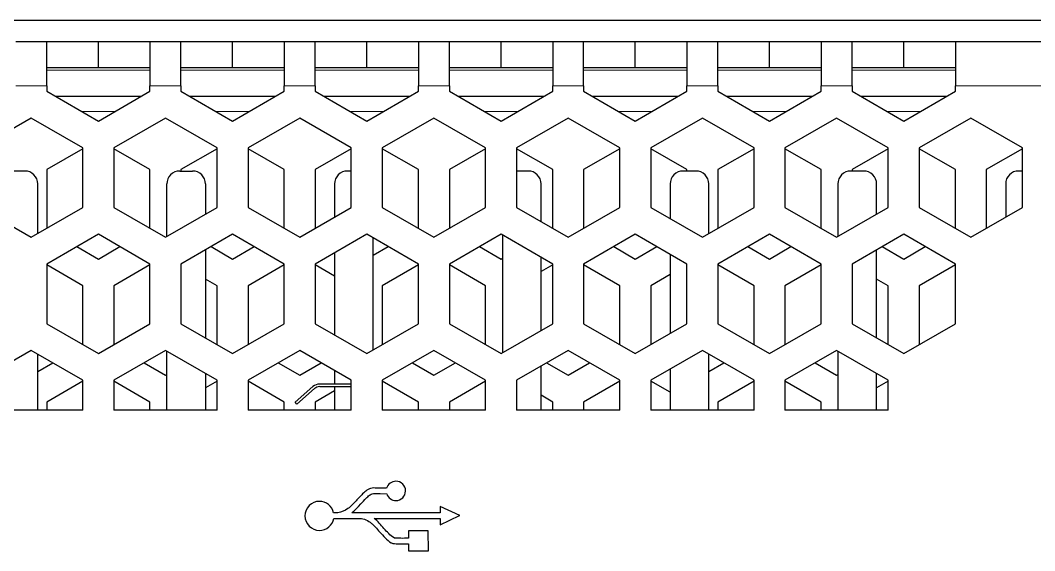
# Model space of a CAD drawing. Extents: x -260425 to 1294666, y -169889 to -2349.
# Drawn here: x 999666.8 to 1000059.8, y -26447.6 to -26242.2 of the extents above; entities that cross this region are included whole.
import ezdxf
from ezdxf.enums import TextEntityAlignment as Align

# ---------------------------------------------------------------- set-up
doc = ezdxf.new("R2010")
doc.units = 0
doc.header["$LTSCALE"] = 100
doc.layers.add('case', color=7, linetype='Continuous')
doc.layers.add('marking', color=7, linetype='Continuous')
doc.styles.add('1ISOCPEUR', font='isocpeui.ttf', dxfattribs={"height": 250})

# ---------------------------------------------------------------- blocks, each defined once
blk = doc.blocks.new('АТС')
at = {"layer": 'case', "lineweight": 25}
for points in [[(1220, 217.99), (1220, 217.99), (1208, 217.99), (1208, 217.99)], [(1220, 200.99), (1220, 200.99), (1220, 217.99), (1220, 217.99)], [(1240, 217.99), (1240, 217.99), (1220, 217.99), (1220, 217.99)], [(1240, 207.99), (1240, 207.99), (1240, 217.99), (1240, 217.99)], [(1260, 217.99), (1260, 217.99), (1240, 217.99), (1240, 217.99)], [(1272, 217.99), (1272, 217.99), (1260, 217.99), (1260, 217.99)], [(1260, 217.99), (1260, 217.99), (1260, 200.99), (1260, 200.99)], [(1272, 200.99), (1272, 200.99), (1272, 217.99), (1272, 217.99)], [(1292, 217.99), (1292, 217.99), (1272, 217.99), (1272, 217.99)], [(1292, 207.99), (1292, 207.99), (1292, 217.99), (1292, 217.99)], [(1312, 217.99), (1312, 217.99), (1292, 217.99), (1292, 217.99)], [(1312, 217.99), (1312, 217.99), (1312, 200.99), (1312, 200.99)], [(1324, 217.99), (1324, 217.99), (1312, 217.99), (1312, 217.99)], [(1324, 200.99), (1324, 200.99), (1324, 217.99), (1324, 217.99)], [(1344, 217.99), (1344, 217.99), (1324, 217.99), (1324, 217.99)], [(1344, 207.99), (1344, 207.99), (1344, 217.99), (1344, 217.99)], [(1364, 217.99), (1364, 217.99), (1344, 217.99), (1344, 217.99)], [(1364, 217.99), (1364, 217.99), (1364, 200.99), (1364, 200.99)], [(1376, 217.99), (1376, 217.99), (1364, 217.99), (1364, 217.99)], [(1376, 200.99), (1376, 200.99), (1376, 217.99), (1376, 217.99)], [(1396, 217.99), (1396, 217.99), (1376, 217.99), (1376, 217.99)], [(1396, 207.99), (1396, 207.99), (1396, 217.99), (1396, 217.99)], [(1416, 217.99), (1416, 217.99), (1396, 217.99), (1396, 217.99)], [(1428, 217.99), (1428, 217.99), (1416, 217.99), (1416, 217.99)], [(1416, 217.99), (1416, 217.99), (1416, 200.99), (1416, 200.99)], [(1428, 200.99), (1428, 200.99), (1428, 217.99), (1428, 217.99)], [(1448, 217.99), (1448, 217.99), (1428, 217.99), (1428, 217.99)], [(1448, 207.99), (1448, 207.99), (1448, 217.99), (1448, 217.99)], [(1468, 217.99), (1468, 217.99), (1448, 217.99), (1448, 217.99)], [(1480, 217.99), (1480, 217.99), (1468, 217.99), (1468, 217.99)], [(1468, 217.99), (1468, 217.99), (1468, 200.99), (1468, 200.99)], [(1480, 200.99), (1480, 200.99), (1480, 217.99), (1480, 217.99)], [(1500, 217.99), (1500, 217.99), (1480, 217.99), (1480, 217.99)], [(1500, 207.99), (1500, 207.99), (1500, 217.99), (1500, 217.99)], [(1520, 217.99), (1520, 217.99), (1500, 217.99), (1500, 217.99)], [(1532, 217.99), (1532, 217.99), (1520, 217.99), (1520, 217.99)], [(1520, 217.99), (1520, 217.99), (1520, 200.99), (1520, 200.99)], [(1532, 200.99), (1532, 200.99), (1532, 217.99), (1532, 217.99)], [(1552, 217.99), (1552, 217.99), (1532, 217.99), (1532, 217.99)], [(1552, 207.99), (1552, 207.99), (1552, 217.99), (1552, 217.99)], [(1572, 217.99), (1572, 217.99), (1552, 217.99), (1552, 217.99)], [(1688, 217.99), (1688, 217.99), (1572, 217.99), (1572, 217.99)], [(1572, 217.99), (1572, 217.99), (1572, 200.99), (1572, 200.99)], [(1240, 207.99), (1240, 207.99), (1220, 207.99), (1220, 207.99)], [(1260, 207.99), (1260, 207.99), (1240, 207.99), (1240, 207.99)], [(1292, 207.99), (1292, 207.99), (1272, 207.99), (1272, 207.99)], [(1312, 207.99), (1312, 207.99), (1292, 207.99), (1292, 207.99)], [(1344, 207.99), (1344, 207.99), (1324, 207.99), (1324, 207.99)], [(1364, 207.99), (1364, 207.99), (1344, 207.99), (1344, 207.99)], [(1396, 207.99), (1396, 207.99), (1376, 207.99), (1376, 207.99)], [(1416, 207.99), (1416, 207.99), (1396, 207.99), (1396, 207.99)], [(1448, 207.99), (1448, 207.99), (1428, 207.99), (1428, 207.99)], [(1468, 207.99), (1468, 207.99), (1448, 207.99), (1448, 207.99)], [(1500, 207.99), (1500, 207.99), (1480, 207.99), (1480, 207.99)], [(1520, 207.99), (1520, 207.99), (1500, 207.99), (1500, 207.99)], [(1552, 207.99), (1552, 207.99), (1532, 207.99), (1532, 207.99)], [(1572, 207.99), (1572, 207.99), (1552, 207.99), (1552, 207.99)], [(1220, 200.99), (1220, 200.99), (1220, 198.87), (1220, 198.87)], [(1260, 198.87), (1260, 198.87), (1260, 200.99), (1260, 200.99)], [(1272, 200.99), (1272, 200.99), (1272, 198.87), (1272, 198.87)], [(1312, 198.87), (1312, 198.87), (1312, 200.99), (1312, 200.99)], [(1324, 200.99), (1324, 200.99), (1324, 198.87), (1324, 198.87)], [(1364, 198.87), (1364, 198.87), (1364, 200.99), (1364, 200.99)], [(1376, 200.99), (1376, 200.99), (1376, 198.87), (1376, 198.87)], [(1416, 198.87), (1416, 198.87), (1416, 200.99), (1416, 200.99)], [(1428, 200.99), (1428, 200.99), (1428, 198.87), (1428, 198.87)], [(1468, 198.87), (1468, 198.87), (1468, 200.99), (1468, 200.99)], [(1480, 200.99), (1480, 200.99), (1480, 198.87), (1480, 198.87)], [(1520, 198.87), (1520, 198.87), (1520, 200.99), (1520, 200.99)], [(1532, 200.99), (1532, 200.99), (1532, 198.87), (1532, 198.87)], [(1572, 198.87), (1572, 198.87), (1572, 200.99), (1572, 200.99)], [(1220, 198.87), (1220, 198.87), (1240, 187.32), (1240, 187.32)], [(1223.25, 196.99), (1223.25, 196.99), (1256.75, 196.99), (1256.75, 196.99)], [(1240, 187.32), (1240, 187.32), (1260, 198.87), (1260, 198.87)], [(1272, 198.87), (1272, 198.87), (1292, 187.32), (1292, 187.32)], [(1275.25, 196.99), (1275.25, 196.99), (1308.75, 196.99), (1308.75, 196.99)], [(1292, 187.32), (1292, 187.32), (1312, 198.87), (1312, 198.87)], [(1324, 198.87), (1324, 198.87), (1344, 187.32), (1344, 187.32)], [(1327.25, 196.99), (1327.25, 196.99), (1360.75, 196.99), (1360.75, 196.99)], [(1344, 187.32), (1344, 187.32), (1364, 198.87), (1364, 198.87)], [(1376, 198.87), (1376, 198.87), (1396, 187.32), (1396, 187.32)], [(1379.25, 196.99), (1379.25, 196.99), (1412.75, 196.99), (1412.75, 196.99)], [(1396, 187.32), (1396, 187.32), (1416, 198.87), (1416, 198.87)], [(1428, 198.87), (1428, 198.87), (1448, 187.32), (1448, 187.32)], [(1431.25, 196.99), (1431.25, 196.99), (1464.75, 196.99), (1464.75, 196.99)], [(1448, 187.32), (1448, 187.32), (1468, 198.87), (1468, 198.87)], [(1480, 198.87), (1480, 198.87), (1500, 187.32), (1500, 187.32)], [(1483.25, 196.99), (1483.25, 196.99), (1516.75, 196.99), (1516.75, 196.99)], [(1500, 187.32), (1500, 187.32), (1520, 198.87), (1520, 198.87)], [(1532, 198.87), (1532, 198.87), (1552, 187.32), (1552, 187.32)], [(1535.25, 196.99), (1535.25, 196.99), (1568.75, 196.99), (1568.75, 196.99)], [(1552, 187.32), (1552, 187.32), (1572, 198.87), (1572, 198.87)], [(1214, 188.51), (1214, 188.51), (1194, 176.96), (1194, 176.96)], [(1234, 176.96), (1234, 176.96), (1214, 188.51), (1214, 188.51)], [(1266, 188.51), (1266, 188.51), (1246, 176.96), (1246, 176.96)], [(1286, 176.96), (1286, 176.96), (1266, 188.51), (1266, 188.51)], [(1318, 188.51), (1318, 188.51), (1298, 176.96), (1298, 176.96)], [(1338, 176.96), (1338, 176.96), (1318, 188.51), (1318, 188.51)], [(1370, 188.51), (1370, 188.51), (1350, 176.96), (1350, 176.96)], [(1390, 176.96), (1390, 176.96), (1370, 188.51), (1370, 188.51)], [(1422, 188.51), (1422, 188.51), (1402, 176.96), (1402, 176.96)], [(1442, 176.96), (1442, 176.96), (1422, 188.51), (1422, 188.51)], [(1474, 188.51), (1474, 188.51), (1454, 176.96), (1454, 176.96)], [(1494, 176.96), (1494, 176.96), (1474, 188.51), (1474, 188.51)], [(1526, 188.51), (1526, 188.51), (1506, 176.96), (1506, 176.96)], [(1546, 176.96), (1546, 176.96), (1526, 188.51), (1526, 188.51)], [(1578, 188.51), (1578, 188.51), (1558, 176.96), (1558, 176.96)], [(1598, 176.96), (1598, 176.96), (1578, 188.51), (1578, 188.51)], [(1234, 153.87), (1234, 153.87), (1234, 176.96), (1234, 176.96)], [(1246, 176.96), (1246, 176.96), (1246, 153.87), (1246, 153.87)], [(1286, 153.87), (1286, 153.87), (1286, 176.96), (1286, 176.96)], [(1298, 176.96), (1298, 176.96), (1298, 153.87), (1298, 153.87)], [(1338, 153.87), (1338, 153.87), (1338, 176.96), (1338, 176.96)], [(1350, 176.96), (1350, 176.96), (1350, 153.87), (1350, 153.87)], [(1390, 153.87), (1390, 153.87), (1390, 176.96), (1390, 176.96)], [(1402, 176.96), (1402, 176.96), (1402, 153.87), (1402, 153.87)], [(1442, 153.87), (1442, 153.87), (1442, 176.96), (1442, 176.96)], [(1454, 176.96), (1454, 176.96), (1454, 153.87), (1454, 153.87)], [(1494, 153.87), (1494, 153.87), (1494, 176.96), (1494, 176.96)], [(1506, 176.96), (1506, 176.96), (1506, 153.87), (1506, 153.87)], [(1546, 153.87), (1546, 153.87), (1546, 176.96), (1546, 176.96)], [(1558, 176.96), (1558, 176.96), (1558, 153.87), (1558, 153.87)], [(1598, 153.87), (1598, 153.87), (1598, 176.96), (1598, 176.96)], [(1234, 176.62), (1234, 176.62), (1220, 168.54), (1220, 168.54)], [(1260, 168.54), (1260, 168.54), (1246, 176.62), (1246, 176.62)], [(1286, 176.62), (1286, 176.62), (1272, 168.54), (1272, 168.54)], [(1312, 168.54), (1312, 168.54), (1298, 176.62), (1298, 176.62)], [(1338, 176.62), (1338, 176.62), (1324, 168.54), (1324, 168.54)], [(1364, 168.54), (1364, 168.54), (1350, 176.62), (1350, 176.62)], [(1390, 176.62), (1390, 176.62), (1376, 168.54), (1376, 168.54)], [(1416, 168.54), (1416, 168.54), (1402, 176.62), (1402, 176.62)], [(1442, 176.62), (1442, 176.62), (1428, 168.54), (1428, 168.54)], [(1468, 168.54), (1468, 168.54), (1454, 176.62), (1454, 176.62)], [(1494, 176.62), (1494, 176.62), (1480, 168.54), (1480, 168.54)], [(1520, 168.54), (1520, 168.54), (1506, 176.62), (1506, 176.62)], [(1546, 176.62), (1546, 176.62), (1532, 168.54), (1532, 168.54)], [(1572, 168.54), (1572, 168.54), (1558, 176.62), (1558, 176.62)], [(1598, 176.62), (1598, 176.62), (1584, 168.54), (1584, 168.54)], [(1211.5, 167.99), (1211.5, 167.99), (1206.5, 167.99), (1206.5, 167.99)], [(1220, 168.54), (1220, 168.54), (1220, 145.79), (1220, 145.79)], [(1260, 145.79), (1260, 145.79), (1260, 168.54), (1260, 168.54)], [(1271.5, 167.99), (1271.5, 167.99), (1276.5, 167.99), (1276.5, 167.99)], [(1272, 168.54), (1272, 168.54), (1272, 167.99), (1272, 167.99)], [(1312, 145.79), (1312, 145.79), (1312, 168.54), (1312, 168.54)], [(1324, 168.54), (1324, 168.54), (1324, 145.79), (1324, 145.79)], [(1338, 167.99), (1338, 167.99), (1336.5, 167.99), (1336.5, 167.99)], [(1364, 145.79), (1364, 145.79), (1364, 168.54), (1364, 168.54)], [(1376, 168.54), (1376, 168.54), (1376, 145.79), (1376, 145.79)], [(1406.5, 167.99), (1406.5, 167.99), (1402, 167.99), (1402, 167.99)], [(1416, 145.79), (1416, 145.79), (1416, 168.54), (1416, 168.54)], [(1428, 168.54), (1428, 168.54), (1428, 145.79), (1428, 145.79)], [(1471.5, 167.99), (1471.5, 167.99), (1466.5, 167.99), (1466.5, 167.99)], [(1468, 167.99), (1468, 167.99), (1468, 168.54), (1468, 168.54)], [(1480, 168.54), (1480, 168.54), (1480, 145.79), (1480, 145.79)], [(1520, 145.79), (1520, 145.79), (1520, 168.54), (1520, 168.54)], [(1536.5, 167.99), (1536.5, 167.99), (1531.5, 167.99), (1531.5, 167.99)], [(1532, 168.54), (1532, 168.54), (1532, 167.99), (1532, 167.99)], [(1572, 145.79), (1572, 145.79), (1572, 168.54), (1572, 168.54)], [(1584, 168.54), (1584, 168.54), (1584, 145.79), (1584, 145.79)], [(1598, 167.99), (1598, 167.99), (1596.5, 167.99), (1596.5, 167.99)], [(1216.5, 143.77), (1216.5, 143.77), (1216.5, 162.99), (1216.5, 162.99)], [(1266.5, 142.61), (1266.5, 142.61), (1266.5, 162.99), (1266.5, 162.99)], [(1281.5, 162.99), (1281.5, 162.99), (1281.5, 151.27), (1281.5, 151.27)], [(1331.5, 162.99), (1331.5, 162.99), (1331.5, 150.12), (1331.5, 150.12)], [(1411.5, 148.39), (1411.5, 148.39), (1411.5, 162.99), (1411.5, 162.99)], [(1461.5, 162.99), (1461.5, 162.99), (1461.5, 149.54), (1461.5, 149.54)], [(1476.5, 143.77), (1476.5, 143.77), (1476.5, 162.99), (1476.5, 162.99)], [(1526.5, 162.99), (1526.5, 162.99), (1526.5, 142.61), (1526.5, 142.61)], [(1541.5, 151.27), (1541.5, 151.27), (1541.5, 162.99), (1541.5, 162.99)], [(1591.5, 162.99), (1591.5, 162.99), (1591.5, 150.12), (1591.5, 150.12)], [(1194, 153.87), (1194, 153.87), (1214, 142.32), (1214, 142.32)], [(1214, 142.32), (1214, 142.32), (1234, 153.87), (1234, 153.87)], [(1246, 153.87), (1246, 153.87), (1266, 142.32), (1266, 142.32)], [(1266, 142.32), (1266, 142.32), (1286, 153.87), (1286, 153.87)], [(1298, 153.87), (1298, 153.87), (1318, 142.32), (1318, 142.32)], [(1318, 142.32), (1318, 142.32), (1338, 153.87), (1338, 153.87)], [(1350, 153.87), (1350, 153.87), (1370, 142.32), (1370, 142.32)], [(1370, 142.32), (1370, 142.32), (1390, 153.87), (1390, 153.87)], [(1402, 153.87), (1402, 153.87), (1422, 142.32), (1422, 142.32)], [(1422, 142.32), (1422, 142.32), (1442, 153.87), (1442, 153.87)], [(1454, 153.87), (1454, 153.87), (1474, 142.32), (1474, 142.32)], [(1474, 142.32), (1474, 142.32), (1494, 153.87), (1494, 153.87)], [(1506, 153.87), (1506, 153.87), (1526, 142.32), (1526, 142.32)], [(1526, 142.32), (1526, 142.32), (1546, 153.87), (1546, 153.87)], [(1558, 153.87), (1558, 153.87), (1578, 142.32), (1578, 142.32)], [(1578, 142.32), (1578, 142.32), (1598, 153.87), (1598, 153.87)], [(1240, 143.51), (1240, 143.51), (1220, 131.96), (1220, 131.96)], [(1260, 131.96), (1260, 131.96), (1240, 143.51), (1240, 143.51)], [(1292, 143.51), (1292, 143.51), (1272, 131.96), (1272, 131.96)], [(1312, 131.96), (1312, 131.96), (1292, 143.51), (1292, 143.51)], [(1344, 143.51), (1344, 143.51), (1324, 131.96), (1324, 131.96)], [(1364, 131.96), (1364, 131.96), (1344, 143.51), (1344, 143.51)], [(1346.5, 98.77), (1346.5, 98.77), (1346.5, 142.07), (1346.5, 142.07)], [(1396, 143.51), (1396, 143.51), (1376, 131.96), (1376, 131.96)], [(1416, 131.96), (1416, 131.96), (1396, 143.51), (1396, 143.51)], [(1396.5, 143.22), (1396.5, 143.22), (1396.5, 97.61), (1396.5, 97.61)], [(1448, 143.51), (1448, 143.51), (1428, 131.96), (1428, 131.96)], [(1468, 131.96), (1468, 131.96), (1448, 143.51), (1448, 143.51)], [(1500, 143.51), (1500, 143.51), (1480, 131.96), (1480, 131.96)], [(1520, 131.96), (1520, 131.96), (1500, 143.51), (1500, 143.51)], [(1552, 143.51), (1552, 143.51), (1532, 131.96), (1532, 131.96)], [(1572, 131.96), (1572, 131.96), (1552, 143.51), (1552, 143.51)], [(1231.68, 138.71), (1231.68, 138.71), (1240, 133.9), (1240, 133.9)], [(1240, 133.9), (1240, 133.9), (1248.33, 138.71), (1248.33, 138.71)], [(1283.68, 138.71), (1283.68, 138.71), (1292, 133.9), (1292, 133.9)], [(1292, 133.9), (1292, 133.9), (1300.33, 138.71), (1300.33, 138.71)], [(1346.5, 135.34), (1346.5, 135.34), (1352.33, 138.71), (1352.33, 138.71)], [(1387.68, 138.71), (1387.68, 138.71), (1396, 133.9), (1396, 133.9)], [(1439.67, 138.71), (1439.67, 138.71), (1448, 133.9), (1448, 133.9)], [(1448, 133.9), (1448, 133.9), (1456.33, 138.71), (1456.33, 138.71)], [(1491.67, 138.71), (1491.67, 138.71), (1500, 133.9), (1500, 133.9)], [(1500, 133.9), (1500, 133.9), (1508.33, 138.71), (1508.33, 138.71)], [(1543.67, 138.71), (1543.67, 138.71), (1552, 133.9), (1552, 133.9)], [(1552, 133.9), (1552, 133.9), (1560.33, 138.71), (1560.33, 138.71)], [(1281.5, 137.45), (1281.5, 137.45), (1281.5, 103.39), (1281.5, 103.39)], [(1331.5, 136.29), (1331.5, 136.29), (1331.5, 104.54), (1331.5, 104.54)], [(1396, 133.9), (1396, 133.9), (1396.5, 134.19), (1396.5, 134.19)], [(1411.5, 106.27), (1411.5, 106.27), (1411.5, 134.56), (1411.5, 134.56)], [(1461.5, 135.72), (1461.5, 135.72), (1461.5, 105.12), (1461.5, 105.12)], [(1541.5, 103.39), (1541.5, 103.39), (1541.5, 137.45), (1541.5, 137.45)], [(1220, 131.96), (1220, 131.96), (1220, 108.87), (1220, 108.87)], [(1234, 123.54), (1234, 123.54), (1220, 131.62), (1220, 131.62)], [(1260, 131.62), (1260, 131.62), (1246, 123.54), (1246, 123.54)], [(1260, 108.87), (1260, 108.87), (1260, 131.96), (1260, 131.96)], [(1272, 131.96), (1272, 131.96), (1272, 108.87), (1272, 108.87)], [(1312, 131.62), (1312, 131.62), (1298, 123.54), (1298, 123.54)], [(1312, 108.87), (1312, 108.87), (1312, 131.96), (1312, 131.96)], [(1324, 131.96), (1324, 131.96), (1324, 108.87), (1324, 108.87)], [(1331.5, 127.29), (1331.5, 127.29), (1324, 131.62), (1324, 131.62)], [(1364, 131.62), (1364, 131.62), (1350, 123.54), (1350, 123.54)], [(1364, 108.87), (1364, 108.87), (1364, 131.96), (1364, 131.96)], [(1376, 131.96), (1376, 131.96), (1376, 108.87), (1376, 108.87)], [(1390, 123.54), (1390, 123.54), (1376, 131.62), (1376, 131.62)], [(1416, 131.62), (1416, 131.62), (1411.5, 129.02), (1411.5, 129.02)], [(1416, 108.87), (1416, 108.87), (1416, 131.96), (1416, 131.96)], [(1428, 131.96), (1428, 131.96), (1428, 108.87), (1428, 108.87)], [(1442, 123.54), (1442, 123.54), (1428, 131.62), (1428, 131.62)], [(1468, 108.87), (1468, 108.87), (1468, 131.96), (1468, 131.96)], [(1480, 131.96), (1480, 131.96), (1480, 108.87), (1480, 108.87)], [(1494, 123.54), (1494, 123.54), (1480, 131.62), (1480, 131.62)], [(1520, 131.62), (1520, 131.62), (1506, 123.54), (1506, 123.54)], [(1520, 108.87), (1520, 108.87), (1520, 131.96), (1520, 131.96)], [(1532, 131.96), (1532, 131.96), (1532, 108.87), (1532, 108.87)], [(1572, 131.62), (1572, 131.62), (1558, 123.54), (1558, 123.54)], [(1572, 108.87), (1572, 108.87), (1572, 131.96), (1572, 131.96)], [(1286, 123.54), (1286, 123.54), (1281.5, 126.14), (1281.5, 126.14)], [(1461.5, 127.87), (1461.5, 127.87), (1454, 123.54), (1454, 123.54)], [(1546, 123.54), (1546, 123.54), (1541.5, 126.14), (1541.5, 126.14)], [(1234, 100.79), (1234, 100.79), (1234, 123.54), (1234, 123.54)], [(1246, 123.54), (1246, 123.54), (1246, 100.79), (1246, 100.79)], [(1286, 100.79), (1286, 100.79), (1286, 123.54), (1286, 123.54)], [(1298, 123.54), (1298, 123.54), (1298, 100.79), (1298, 100.79)], [(1350, 123.54), (1350, 123.54), (1350, 100.79), (1350, 100.79)], [(1390, 100.79), (1390, 100.79), (1390, 123.54), (1390, 123.54)], [(1442, 100.79), (1442, 100.79), (1442, 123.54), (1442, 123.54)], [(1454, 123.54), (1454, 123.54), (1454, 100.79), (1454, 100.79)], [(1494, 100.79), (1494, 100.79), (1494, 123.54), (1494, 123.54)], [(1506, 123.54), (1506, 123.54), (1506, 100.79), (1506, 100.79)], [(1546, 100.79), (1546, 100.79), (1546, 123.54), (1546, 123.54)], [(1558, 123.54), (1558, 123.54), (1558, 100.79), (1558, 100.79)], [(1220, 108.87), (1220, 108.87), (1240, 97.32), (1240, 97.32)], [(1240, 97.32), (1240, 97.32), (1260, 108.87), (1260, 108.87)], [(1272, 108.87), (1272, 108.87), (1292, 97.32), (1292, 97.32)], [(1292, 97.32), (1292, 97.32), (1312, 108.87), (1312, 108.87)], [(1324, 108.87), (1324, 108.87), (1344, 97.32), (1344, 97.32)], [(1344, 97.32), (1344, 97.32), (1364, 108.87), (1364, 108.87)], [(1376, 108.87), (1376, 108.87), (1396, 97.32), (1396, 97.32)], [(1396, 97.32), (1396, 97.32), (1416, 108.87), (1416, 108.87)], [(1428, 108.87), (1428, 108.87), (1448, 97.32), (1448, 97.32)], [(1448, 97.32), (1448, 97.32), (1468, 108.87), (1468, 108.87)], [(1480, 108.87), (1480, 108.87), (1500, 97.32), (1500, 97.32)], [(1500, 97.32), (1500, 97.32), (1520, 108.87), (1520, 108.87)], [(1532, 108.87), (1532, 108.87), (1552, 97.32), (1552, 97.32)], [(1552, 97.32), (1552, 97.32), (1572, 108.87), (1572, 108.87)], [(1214, 98.51), (1214, 98.51), (1194, 86.96), (1194, 86.96)], [(1234, 86.96), (1234, 86.96), (1214, 98.51), (1214, 98.51)], [(1266, 98.51), (1266, 98.51), (1246, 86.96), (1246, 86.96)], [(1286, 86.96), (1286, 86.96), (1266, 98.51), (1266, 98.51)], [(1318, 98.51), (1318, 98.51), (1298, 86.96), (1298, 86.96)], [(1338, 86.96), (1338, 86.96), (1318, 98.51), (1318, 98.51)], [(1370, 98.51), (1370, 98.51), (1350, 86.96), (1350, 86.96)], [(1390, 86.96), (1390, 86.96), (1370, 98.51), (1370, 98.51)], [(1422, 98.51), (1422, 98.51), (1402, 86.96), (1402, 86.96)], [(1442, 86.96), (1442, 86.96), (1422, 98.51), (1422, 98.51)], [(1474, 98.51), (1474, 98.51), (1454, 86.96), (1454, 86.96)], [(1494, 86.96), (1494, 86.96), (1474, 98.51), (1474, 98.51)], [(1526, 98.51), (1526, 98.51), (1506, 86.96), (1506, 86.96)], [(1546, 86.96), (1546, 86.96), (1526, 98.51), (1526, 98.51)], [(1216.5, 75.42), (1216.5, 75.42), (1216.5, 97.07), (1216.5, 97.07)], [(1266.5, 75.42), (1266.5, 75.42), (1266.5, 98.22), (1266.5, 98.22)], [(1476.5, 75.42), (1476.5, 75.42), (1476.5, 97.07), (1476.5, 97.07)], [(1526.5, 98.22), (1526.5, 98.22), (1526.5, 75.42), (1526.5, 75.42)], [(1216.5, 90.34), (1216.5, 90.34), (1222.33, 93.71), (1222.33, 93.71)], [(1257.68, 93.71), (1257.68, 93.71), (1266, 88.9), (1266, 88.9)], [(1309.68, 93.71), (1309.68, 93.71), (1318, 88.9), (1318, 88.9)], [(1318, 88.9), (1318, 88.9), (1326.33, 93.71), (1326.33, 93.71)], [(1331.5, 90.72), (1331.5, 90.72), (1331.5, 85.49), (1331.5, 85.49)], [(1361.68, 93.71), (1361.68, 93.71), (1370, 88.9), (1370, 88.9)], [(1370, 88.9), (1370, 88.9), (1378.33, 93.71), (1378.33, 93.71)], [(1411.5, 75.42), (1411.5, 75.42), (1411.5, 92.45), (1411.5, 92.45)], [(1413.67, 93.71), (1413.67, 93.71), (1422, 88.9), (1422, 88.9)], [(1422, 88.9), (1422, 88.9), (1430.33, 93.71), (1430.33, 93.71)], [(1461.5, 91.29), (1461.5, 91.29), (1461.5, 75.42), (1461.5, 75.42)], [(1476.5, 90.34), (1476.5, 90.34), (1482.33, 93.71), (1482.33, 93.71)], [(1517.67, 93.71), (1517.67, 93.71), (1526, 88.9), (1526, 88.9)], [(1234, 86.62), (1234, 86.62), (1220, 78.54), (1220, 78.54)], [(1234, 75.42), (1234, 75.42), (1234, 86.96), (1234, 86.96)], [(1246, 86.96), (1246, 86.96), (1246, 75.42), (1246, 75.42)], [(1260, 78.54), (1260, 78.54), (1246, 86.62), (1246, 86.62)], [(1266, 88.9), (1266, 88.9), (1266.5, 89.19), (1266.5, 89.19)], [(1281.5, 89.56), (1281.5, 89.56), (1281.5, 75.42), (1281.5, 75.42)], [(1286, 86.62), (1286, 86.62), (1281.5, 84.02), (1281.5, 84.02)], [(1286, 75.42), (1286, 75.42), (1286, 86.96), (1286, 86.96)], [(1298, 86.96), (1298, 86.96), (1298, 75.42), (1298, 75.42)], [(1312, 78.54), (1312, 78.54), (1298, 86.62), (1298, 86.62)], [(1338, 75.42), (1338, 75.42), (1338, 86.96), (1338, 86.96)], [(1350, 86.96), (1350, 86.96), (1350, 75.42), (1350, 75.42)], [(1364, 78.54), (1364, 78.54), (1350, 86.62), (1350, 86.62)], [(1390, 86.62), (1390, 86.62), (1376, 78.54), (1376, 78.54)], [(1390, 75.42), (1390, 75.42), (1390, 86.96), (1390, 86.96)], [(1402, 86.96), (1402, 86.96), (1402, 75.42), (1402, 75.42)], [(1442, 86.62), (1442, 86.62), (1428, 78.54), (1428, 78.54)], [(1442, 75.42), (1442, 75.42), (1442, 86.96), (1442, 86.96)], [(1454, 86.96), (1454, 86.96), (1454, 75.42), (1454, 75.42)], [(1461.5, 82.29), (1461.5, 82.29), (1454, 86.62), (1454, 86.62)], [(1494, 86.62), (1494, 86.62), (1480, 78.54), (1480, 78.54)], [(1494, 75.42), (1494, 75.42), (1494, 86.96), (1494, 86.96)], [(1506, 86.96), (1506, 86.96), (1506, 75.42), (1506, 75.42)], [(1520, 78.54), (1520, 78.54), (1506, 86.62), (1506, 86.62)], [(1526, 88.9), (1526, 88.9), (1526.5, 89.19), (1526.5, 89.19)], [(1541.5, 75.42), (1541.5, 75.42), (1541.5, 89.56), (1541.5, 89.56)], [(1546, 86.62), (1546, 86.62), (1541.5, 84.02), (1541.5, 84.02)], [(1546, 75.42), (1546, 75.42), (1546, 86.96), (1546, 86.96)], [(1316.25, 78.49), (1316.25, 78.49), (1323.12, 84.5), (1323.12, 84.5)], [(1323.78, 83.75), (1323.78, 83.75), (1316.91, 77.74), (1316.91, 77.74)], [(1325.75, 85.49), (1324.78, 85.49), (1323.85, 85.14), (1323.12, 84.5)], [(1325.75, 84.49), (1325.03, 84.49), (1324.32, 84.23), (1323.78, 83.75)], [(1331.5, 82.87), (1331.5, 82.87), (1324, 78.54), (1324, 78.54)], [(1338, 85.49), (1338, 85.49), (1325.75, 85.49), (1325.75, 85.49)], [(1325.75, 84.49), (1325.75, 84.49), (1338, 84.49), (1338, 84.49)], [(1331.5, 84.49), (1331.5, 84.49), (1331.5, 75.42), (1331.5, 75.42)], [(1416, 78.54), (1416, 78.54), (1411.5, 81.14), (1411.5, 81.14)], [(1234, 75.42), (1234, 75.42), (1194, 75.42), (1194, 75.42)], [(1220, 78.54), (1220, 78.54), (1220, 75.42), (1220, 75.42)], [(1286, 75.42), (1286, 75.42), (1246, 75.42), (1246, 75.42)], [(1260, 75.42), (1260, 75.42), (1260, 78.54), (1260, 78.54)], [(1338, 75.42), (1338, 75.42), (1298, 75.42), (1298, 75.42)], [(1312, 75.42), (1312, 75.42), (1312, 78.54), (1312, 78.54)], [(1316.91, 77.74), (1316.91, 77.74), (1316.25, 78.49), (1316.25, 78.49)], [(1324, 78.54), (1324, 78.54), (1324, 75.42), (1324, 75.42)], [(1390, 75.42), (1390, 75.42), (1350, 75.42), (1350, 75.42)], [(1364, 75.42), (1364, 75.42), (1364, 78.54), (1364, 78.54)], [(1376, 78.54), (1376, 78.54), (1376, 75.42), (1376, 75.42)], [(1442, 75.42), (1442, 75.42), (1402, 75.42), (1402, 75.42)], [(1416, 75.42), (1416, 75.42), (1416, 78.54), (1416, 78.54)], [(1428, 78.54), (1428, 78.54), (1428, 75.42), (1428, 75.42)], [(1494, 75.42), (1494, 75.42), (1454, 75.42), (1454, 75.42)], [(1480, 78.54), (1480, 78.54), (1480, 75.42), (1480, 75.42)], [(1546, 75.42), (1546, 75.42), (1506, 75.42), (1506, 75.42)], [(1520, 75.42), (1520, 75.42), (1520, 78.54), (1520, 78.54)]]:
    blk.add_open_spline(points, degree=3, dxfattribs=at)
at = {"layer": 'case', "lineweight": 18}
for points in [[(1220, 207.89), (1220, 207.89), (1260, 207.89), (1260, 207.89)], [(1220, 207.09), (1220, 207.09), (1260, 207.09), (1260, 207.09)], [(1272, 207.89), (1272, 207.89), (1312, 207.89), (1312, 207.89)], [(1272, 207.09), (1272, 207.09), (1312, 207.09), (1312, 207.09)], [(1324, 207.89), (1324, 207.89), (1364, 207.89), (1364, 207.89)], [(1324, 207.09), (1324, 207.09), (1364, 207.09), (1364, 207.09)], [(1376, 207.89), (1376, 207.89), (1416, 207.89), (1416, 207.89)], [(1376, 207.09), (1376, 207.09), (1416, 207.09), (1416, 207.09)], [(1428, 207.89), (1428, 207.89), (1468, 207.89), (1468, 207.89)], [(1428, 207.09), (1428, 207.09), (1468, 207.09), (1468, 207.09)], [(1480, 207.89), (1480, 207.89), (1520, 207.89), (1520, 207.89)], [(1480, 207.09), (1480, 207.09), (1520, 207.09), (1520, 207.09)], [(1532, 207.89), (1532, 207.89), (1572, 207.89), (1572, 207.89)], [(1532, 207.09), (1532, 207.09), (1572, 207.09), (1572, 207.09)], [(1220, 200.99), (1220, 200.99), (1208, 200.99), (1208, 200.99)], [(1272, 200.99), (1272, 200.99), (1260, 200.99), (1260, 200.99)], [(1324, 200.99), (1324, 200.99), (1312, 200.99), (1312, 200.99)], [(1376, 200.99), (1376, 200.99), (1364, 200.99), (1364, 200.99)], [(1428, 200.99), (1428, 200.99), (1416, 200.99), (1416, 200.99)], [(1480, 200.99), (1480, 200.99), (1468, 200.99), (1468, 200.99)], [(1532, 200.99), (1532, 200.99), (1520, 200.99), (1520, 200.99)], [(1688, 200.99), (1688, 200.99), (1572, 200.99), (1572, 200.99)], [(1233.64, 190.99), (1233.64, 190.99), (1246.36, 190.99), (1246.36, 190.99)], [(1285.64, 190.99), (1285.64, 190.99), (1298.36, 190.99), (1298.36, 190.99)], [(1337.64, 190.99), (1337.64, 190.99), (1350.36, 190.99), (1350.36, 190.99)], [(1389.65, 190.99), (1389.65, 190.99), (1402.36, 190.99), (1402.36, 190.99)], [(1441.65, 190.99), (1441.65, 190.99), (1454.36, 190.99), (1454.36, 190.99)], [(1493.65, 190.99), (1493.65, 190.99), (1506.36, 190.99), (1506.36, 190.99)], [(1545.65, 190.99), (1545.65, 190.99), (1558.36, 190.99), (1558.36, 190.99)]]:
    blk.add_open_spline(points, degree=3, dxfattribs=at)
at = {"layer": 'case', "lineweight": 25}
for points in [[(1216.5, 162.99), (1216.5, 164.32), (1215.97, 165.59), (1215.04, 166.53), (1215.04, 166.53), (1214.1, 167.47), (1212.83, 167.99), (1211.5, 167.99)], [(1271.5, 167.99), (1270.17, 167.99), (1268.9, 167.47), (1267.96, 166.53), (1267.96, 166.53), (1267.03, 165.59), (1266.5, 164.32), (1266.5, 162.99)], [(1281.5, 162.99), (1281.5, 164.32), (1280.97, 165.59), (1280.04, 166.53), (1280.04, 166.53), (1279.1, 167.47), (1277.83, 167.99), (1276.5, 167.99)], [(1336.5, 167.99), (1335.17, 167.99), (1333.9, 167.47), (1332.96, 166.53), (1332.96, 166.53), (1332.03, 165.59), (1331.5, 164.32), (1331.5, 162.99)], [(1411.5, 162.99), (1411.5, 164.32), (1410.97, 165.59), (1410.04, 166.53), (1410.04, 166.53), (1409.1, 167.47), (1407.83, 167.99), (1406.5, 167.99)], [(1466.5, 167.99), (1465.17, 167.99), (1463.9, 167.47), (1462.96, 166.53), (1462.96, 166.53), (1462.03, 165.59), (1461.5, 164.32), (1461.5, 162.99)], [(1476.5, 162.99), (1476.5, 164.32), (1475.97, 165.59), (1475.04, 166.53), (1475.04, 166.53), (1474.1, 167.47), (1472.83, 167.99), (1471.5, 167.99)], [(1531.5, 167.99), (1530.17, 167.99), (1528.9, 167.47), (1527.96, 166.53), (1527.96, 166.53), (1527.03, 165.59), (1526.5, 164.32), (1526.5, 162.99)], [(1541.5, 162.99), (1541.5, 164.32), (1540.97, 165.59), (1540.04, 166.53), (1540.04, 166.53), (1539.1, 167.47), (1537.83, 167.99), (1536.5, 167.99)], [(1596.5, 167.99), (1595.17, 167.99), (1593.9, 167.47), (1592.96, 166.53), (1592.96, 166.53), (1592.03, 165.59), (1591.5, 164.32), (1591.5, 162.99)]]:
    blk.add_open_spline(points, degree=3, knots=[0, 0, 0, 0, 0.333333, 0.333333, 0.333333, 0.333333, 1, 1, 1, 1], dxfattribs=at)
at = {"layer": 'marking'}
blk.add_open_spline([(1353.02, 47.1), (1353.66, 47.59), (1354.45, 47.86), (1355.27, 47.86), (1355.27, 47.86), (1356.25, 47.86), (1357.22, 47.45), (1357.91, 46.76), (1357.91, 46.76), (1358.6, 46.07), (1359, 45.11), (1359, 44.12), (1359, 44.12), (1359, 44.1), (1359, 44.09), (1359, 44.06), (1359, 44.06), (1358.99, 43.09), (1358.57, 42.14), (1357.89, 41.46), (1357.89, 41.46), (1357.2, 40.78), (1356.24, 40.38), (1355.27, 40.38), (1355.27, 40.38), (1354.47, 40.38), (1353.7, 40.64), (1353.06, 41.11), (1353.06, 41.11), (1352.43, 41.57), (1351.95, 42.23), (1351.71, 42.98), (1351.71, 42.98), (1351.71, 42.98), (1349.13, 43.05), (1349.13, 43.05), (1349.13, 43.05), (1349.13, 43.05), (1347.84, 43.07), (1347.84, 43.07), (1347.84, 43.07), (1347.84, 43.07), (1346.55, 43.08), (1346.55, 43.08), (1346.55, 43.08), (1346.26, 43.08), (1345.98, 42.99), (1345.73, 42.86), (1345.73, 42.86), (1345.47, 42.74), (1345.23, 42.58), (1345, 42.41), (1345, 42.41), (1344.54, 42.07), (1344.13, 41.67), (1343.72, 41.26), (1343.72, 41.26), (1343.04, 40.56), (1342.39, 39.84), (1341.74, 39.12), (1341.74, 39.12), (1341.74, 39.12), (1340.73, 38.03), (1340.73, 38.03), (1340.73, 38.03), (1340.39, 37.67), (1340.04, 37.32), (1339.68, 36.98), (1339.68, 36.98), (1339.68, 36.98), (1338.92, 36.3), (1338.92, 36.3), (1338.92, 36.3), (1338.92, 36.3), (1338.53, 35.97), (1338.53, 35.97), (1338.53, 35.97), (1338.53, 35.97), (1338.13, 35.65), (1338.13, 35.65), (1338.13, 35.65), (1338.13, 35.65), (1372.47, 35.65), (1372.47, 35.65), (1372.47, 35.65), (1372.47, 35.65), (1372.47, 38.03), (1372.47, 38.03), (1372.47, 38.03), (1372.47, 38.03), (1372.47, 38.08), (1372.47, 38.08), (1372.47, 38.08), (1372.47, 38.08), (1379.97, 34.57), (1379.97, 34.57), (1379.97, 34.57), (1379.97, 34.57), (1379.92, 34.55), (1379.92, 34.55), (1379.92, 34.55), (1379.92, 34.55), (1372.47, 31.03), (1372.47, 31.03), (1372.47, 31.03), (1372.47, 31.03), (1372.47, 33.49), (1372.47, 33.49), (1372.47, 33.49), (1372.47, 33.49), (1346.86, 33.49), (1346.86, 33.49), (1346.86, 33.49), (1348.29, 32.37), (1349.45, 30.97), (1350.63, 29.6), (1350.63, 29.6), (1351.81, 28.24), (1353.04, 26.89), (1354.56, 25.9), (1354.56, 25.9), (1354.69, 25.86), (1354.83, 25.85), (1354.97, 25.83), (1354.97, 25.83), (1354.97, 25.83), (1355.39, 25.8), (1355.39, 25.8), (1355.39, 25.8), (1355.39, 25.8), (1355.92, 25.78), (1355.92, 25.78), (1355.92, 25.78), (1355.92, 25.78), (1357.23, 25.75), (1357.23, 25.75), (1357.23, 25.75), (1357.23, 25.75), (1357.88, 25.74), (1357.88, 25.74), (1357.88, 25.74), (1357.88, 25.74), (1358.54, 25.75), (1358.54, 25.75), (1358.54, 25.75), (1358.54, 25.75), (1359.35, 25.76), (1359.35, 25.76), (1359.35, 25.76), (1359.35, 25.76), (1359.76, 25.76), (1359.76, 25.76), (1359.76, 25.76), (1359.76, 25.76), (1360.16, 25.77), (1360.16, 25.77), (1360.16, 25.77), (1360.16, 25.77), (1360.16, 28.6), (1360.16, 28.6), (1360.16, 28.6), (1360.16, 28.6), (1360.17, 28.65), (1360.17, 28.65), (1360.17, 28.65), (1360.17, 28.65), (1367.83, 28.65), (1367.83, 28.65), (1367.83, 28.65), (1367.83, 28.65), (1367.83, 28.6), (1367.83, 28.6), (1367.83, 28.6), (1367.83, 28.6), (1367.84, 20.96), (1367.84, 20.96), (1367.84, 20.96), (1367.84, 20.96), (1360.17, 20.96), (1360.17, 20.96), (1360.17, 20.96), (1360.17, 20.96), (1360.17, 23.61), (1360.17, 23.61), (1360.17, 23.61), (1360.17, 23.61), (1359.36, 23.6), (1359.36, 23.6), (1359.36, 23.6), (1359.36, 23.6), (1358.96, 23.59), (1358.96, 23.59), (1358.96, 23.59), (1358.96, 23.59), (1358.56, 23.59), (1358.56, 23.59), (1358.56, 23.59), (1357.71, 23.58), (1356.86, 23.57), (1356.02, 23.6), (1356.02, 23.6), (1355.59, 23.62), (1355.17, 23.65), (1354.75, 23.7), (1354.75, 23.7), (1354.54, 23.72), (1354.33, 23.75), (1354.12, 23.8), (1354.12, 23.8), (1353.92, 23.84), (1353.72, 23.89), (1353.53, 24), (1353.53, 24), (1353.53, 24), (1353.5, 24.01), (1353.5, 24.01), (1353.5, 24.01), (1353.5, 24.01), (1353.48, 24.02), (1353.48, 24.02), (1353.48, 24.02), (1351.75, 25.12), (1350.34, 26.64), (1348.99, 28.19), (1348.99, 28.19), (1348.44, 28.83), (1347.9, 29.48), (1347.33, 30.09), (1347.33, 30.09), (1347.01, 30.43), (1346.69, 30.77), (1346.35, 31.08), (1346.35, 31.08), (1346.01, 31.4), (1345.65, 31.7), (1345.28, 31.97), (1345.28, 31.97), (1344.61, 32.46), (1343.89, 32.85), (1343.09, 33.11), (1343.09, 33.11), (1342.31, 33.37), (1341.48, 33.49), (1340.65, 33.49), (1340.65, 33.49), (1340.65, 33.49), (1331.18, 33.49), (1331.18, 33.49), (1331.18, 33.49), (1330.95, 32.19), (1330.27, 31), (1329.26, 30.15), (1329.26, 30.15), (1328.25, 29.31), (1326.97, 28.84), (1325.65, 28.84), (1325.65, 28.84), (1324.16, 28.84), (1322.71, 29.45), (1321.67, 30.48), (1321.67, 30.48), (1320.65, 31.51), (1320.04, 32.94), (1320.03, 34.4), (1320.03, 34.4), (1320.03, 34.42), (1320.03, 34.44), (1320.03, 34.45), (1320.03, 34.45), (1320.03, 35.94), (1320.64, 37.39), (1321.67, 38.43), (1321.67, 38.43), (1322.71, 39.46), (1324.16, 40.07), (1325.65, 40.07), (1325.65, 40.07), (1326.93, 40.07), (1328.17, 39.63), (1329.17, 38.83), (1329.17, 38.83), (1330.17, 38.02), (1330.86, 36.9), (1331.14, 35.65), (1331.14, 35.65), (1331.14, 35.65), (1331.88, 35.65), (1331.88, 35.65), (1331.88, 35.65), (1331.88, 35.65), (1332.75, 35.67), (1332.75, 35.67), (1332.75, 35.67), (1334.19, 35.81), (1335.51, 36.44), (1336.67, 37.28), (1336.67, 37.28), (1337.83, 38.12), (1338.84, 39.16), (1339.81, 40.22), (1339.81, 40.22), (1340.79, 41.27), (1341.72, 42.37), (1342.78, 43.34), (1342.78, 43.34), (1343.31, 43.83), (1343.87, 44.29), (1344.5, 44.65), (1344.5, 44.65), (1345.12, 45), (1345.82, 45.24), (1346.55, 45.24), (1346.55, 45.24), (1347.41, 45.24), (1348.26, 45.23), (1349.11, 45.21), (1349.11, 45.21), (1349.11, 45.21), (1350.39, 45.18), (1350.39, 45.18), (1350.39, 45.18), (1350.39, 45.18), (1351.67, 45.15), (1351.67, 45.15), (1351.67, 45.15), (1351.9, 45.93), (1352.37, 46.62), (1353.02, 47.1)], degree=3, knots=[0, 0, 0, 0, 0.012048, 0.012048, 0.012048, 0.012048, 0.024096, 0.024096, 0.024096, 0.024096, 0.036145, 0.036145, 0.036145, 0.036145, 0.048193, 0.048193, 0.048193, 0.048193, 0.060241, 0.060241, 0.060241, 0.060241, 0.072289, 0.072289, 0.072289, 0.072289, 0.084337, 0.084337, 0.084337, 0.084337, 0.096386, 0.096386, 0.096386, 0.096386, 0.108434, 0.108434, 0.108434, 0.108434, 0.120482, 0.120482, 0.120482, 0.120482, 0.13253, 0.13253, 0.13253, 0.13253, 0.144578, 0.144578, 0.144578, 0.144578, 0.156627, 0.156627, 0.156627, 0.156627, 0.168675, 0.168675, 0.168675, 0.168675, 0.180723, 0.180723, 0.180723, 0.180723, 0.192771, 0.192771, 0.192771, 0.192771, 0.204819, 0.204819, 0.204819, 0.204819, 0.216867, 0.216867, 0.216867, 0.216867, 0.228916, 0.228916, 0.228916, 0.228916, 0.240964, 0.240964, 0.240964, 0.240964, 0.253012, 0.253012, 0.253012, 0.253012, 0.26506, 0.26506, 0.26506, 0.26506, 0.277108, 0.277108, 0.277108, 0.277108, 0.289157, 0.289157, 0.289157, 0.289157, 0.301205, 0.301205, 0.301205, 0.301205, 0.313253, 0.313253, 0.313253, 0.313253, 0.325301, 0.325301, 0.325301, 0.325301, 0.337349, 0.337349, 0.337349, 0.337349, 0.349398, 0.349398, 0.349398, 0.349398, 0.361446, 0.361446, 0.361446, 0.361446, 0.373494, 0.373494, 0.373494, 0.373494, 0.385542, 0.385542, 0.385542, 0.385542, 0.39759, 0.39759, 0.39759, 0.39759, 0.409639, 0.409639, 0.409639, 0.409639, 0.421687, 0.421687, 0.421687, 0.421687, 0.433735, 0.433735, 0.433735, 0.433735, 0.445783, 0.445783, 0.445783, 0.445783, 0.457831, 0.457831, 0.457831, 0.457831, 0.46988, 0.46988, 0.46988, 0.46988, 0.481928, 0.481928, 0.481928, 0.481928, 0.493976, 0.493976, 0.493976, 0.493976, 0.506024, 0.506024, 0.506024, 0.506024, 0.518072, 0.518072, 0.518072, 0.518072, 0.53012, 0.53012, 0.53012, 0.53012, 0.542169, 0.542169, 0.542169, 0.542169, 0.554217, 0.554217, 0.554217, 0.554217, 0.566265, 0.566265, 0.566265, 0.566265, 0.578313, 0.578313, 0.578313, 0.578313, 0.590361, 0.590361, 0.590361, 0.590361, 0.60241, 0.60241, 0.60241, 0.60241, 0.614458, 0.614458, 0.614458, 0.614458, 0.626506, 0.626506, 0.626506, 0.626506, 0.638554, 0.638554, 0.638554, 0.638554, 0.650602, 0.650602, 0.650602, 0.650602, 0.662651, 0.662651, 0.662651, 0.662651, 0.674699, 0.674699, 0.674699, 0.674699, 0.686747, 0.686747, 0.686747, 0.686747, 0.698795, 0.698795, 0.698795, 0.698795, 0.710843, 0.710843, 0.710843, 0.710843, 0.722892, 0.722892, 0.722892, 0.722892, 0.73494, 0.73494, 0.73494, 0.73494, 0.746988, 0.746988, 0.746988, 0.746988, 0.759036, 0.759036, 0.759036, 0.759036, 0.771084, 0.771084, 0.771084, 0.771084, 0.783133, 0.783133, 0.783133, 0.783133, 0.795181, 0.795181, 0.795181, 0.795181, 0.807229, 0.807229, 0.807229, 0.807229, 0.819277, 0.819277, 0.819277, 0.819277, 0.831325, 0.831325, 0.831325, 0.831325, 0.843373, 0.843373, 0.843373, 0.843374, 0.855422, 0.855422, 0.855422, 0.855422, 0.86747, 0.86747, 0.86747, 0.86747, 0.879518, 0.879518, 0.879518, 0.879518, 0.891566, 0.891566, 0.891566, 0.891566, 0.903614, 0.903614, 0.903614, 0.903614, 0.915663, 0.915663, 0.915663, 0.915663, 0.927711, 0.927711, 0.927711, 0.927711, 0.939759, 0.939759, 0.939759, 0.939759, 0.951807, 0.951807, 0.951807, 0.951807, 0.963855, 0.963855, 0.963855, 0.963855, 0.975904, 0.975904, 0.975904, 0.975904, 1, 1, 1, 1], dxfattribs=at)
blk = doc.blocks.new('*U214')
at = {"color": 0, "linetype": 'ByBlock', "lineweight": -2}
blk.add_line((174.5, -22.225), (625.5, -22.225), dxfattribs=at)
at = {"color": 0, "lineweight": -2, "style": '1ISOCPEUR', "oblique": 15, "flags": 8}
blk.add_attdef('НАИМЕНОВАНИЕ', text='', height=25, dxfattribs=at).set_placement((750, 10.425), align=Align.MIDDLE_LEFT)

msp = doc.modelspace()

# ---------------------------------------------------------------- block references
at = {"xscale": 10, "yscale": 10, "zscale": 10}
msp.add_blockref('*U214', (996576.69, -26019.92), dxfattribs=at)
msp.add_blockref('АТС', (998457.03, -26468.52))

doc.saveas('drawing.dxf')
